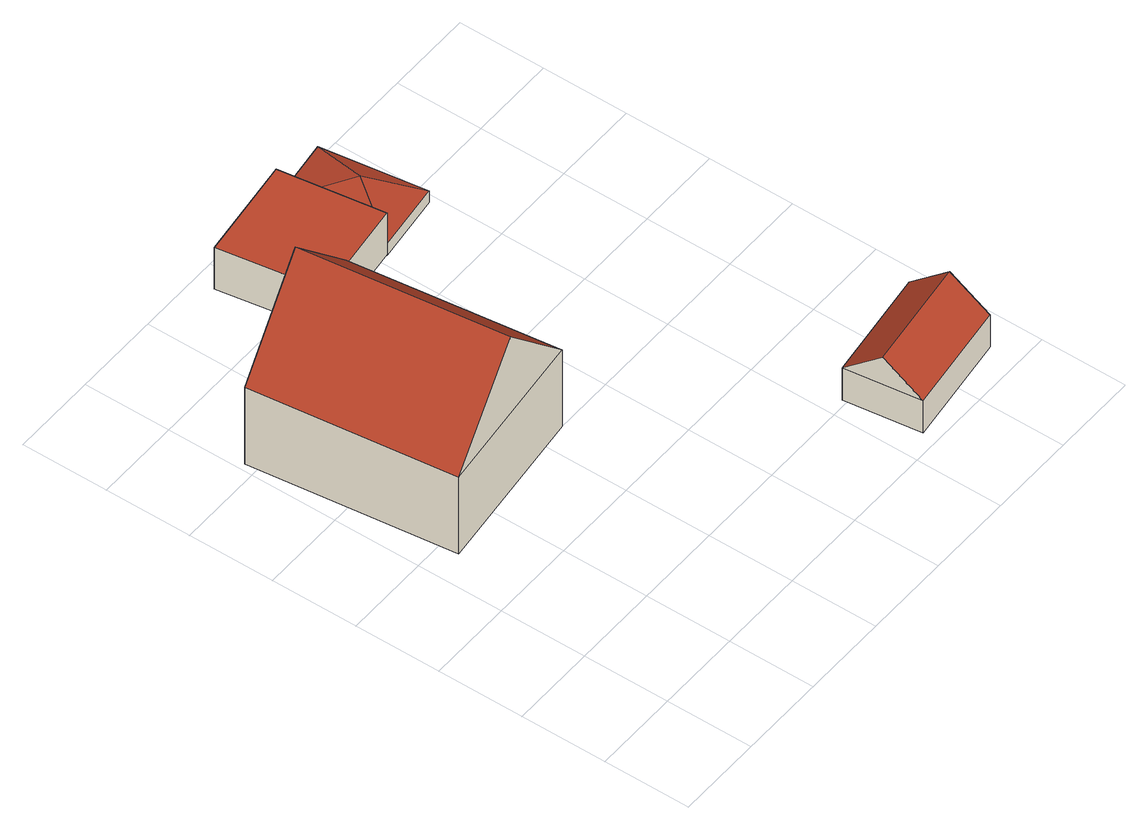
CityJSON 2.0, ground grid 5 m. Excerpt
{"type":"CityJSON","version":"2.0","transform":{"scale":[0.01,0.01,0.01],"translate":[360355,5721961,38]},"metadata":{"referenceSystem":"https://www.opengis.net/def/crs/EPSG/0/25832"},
"CityObjects":{
"building1":{"type":"Building","attributes":{"Geometrietyp2DReferenz":"3000","Gemeindeschluessel":"05562012","function":"31001_1010","roofType":"3100","measuredHeight":10.7},"address":[{"country":"Germany","locality":"Dorsten","thoroughfareNumber":"217","thoroughfareName":"Gelsenkirchener Straße"}],"geometry":[{"type":"Solid","lod":"2","boundaries":[[[[0,1,2,3]],[[4,5,1,0]],[[6,7,5,4]],[[3,2,7,6]],[[0,8,4]],[[6,9,3]],[[3,9,8,0]],[[4,8,9,6]],[[1,5,7,2]]]],"semantics":{"surfaces":[{"type":"WallSurface"},{"type":"RoofSurface"},{"type":"GroundSurface"}],"values":[[0,0,0,0,0,0,1,1,2]]}}]},
"building2":{"type":"Building","attributes":{"Geometrietyp2DReferenz":"3000","Gemeindeschluessel":"05562012","function":"31001_2463","roofType":"1000","measuredHeight":2.89},"address":[{"country":"Germany","locality":"Dorsten","thoroughfareNumber":"217","thoroughfareName":"Gelsenkirchener Straße"}],"geometry":[{"type":"Solid","lod":"2","boundaries":[[[[10,11,12,13]],[[14,15,11,10]],[[16,17,15,14]],[[13,12,17,16]],[[14,10,13,16]],[[11,15,17,12]]]],"semantics":{"surfaces":[{"type":"WallSurface"},{"type":"RoofSurface"},{"type":"GroundSurface"}],"values":[[0,0,0,0,1,2]]}}]},
"building3":{"type":"Building","attributes":{"Geometrietyp2DReferenz":"3000","Gemeindeschluessel":"05562012","function":"31001_2723","roofType":"3100","measuredHeight":4.12},"address":[{"country":"Germany","locality":"Dorsten","thoroughfareNumber":"219","thoroughfareName":"Gelsenkirchener Straße"}],"geometry":[{"type":"Solid","lod":"2","boundaries":[[[[18,19,20,21]],[[22,23,19,18]],[[24,25,23,22]],[[21,20,25,24]],[[18,26,22]],[[24,27,21]],[[21,27,26,18]],[[22,26,27,24]],[[19,23,25,20]]]],"semantics":{"surfaces":[{"type":"WallSurface"},{"type":"RoofSurface"},{"type":"GroundSurface"}],"values":[[0,0,0,0,0,0,1,1,2]]}}]},
"building4":{"type":"Building","attributes":{"Geometrietyp2DReferenz":"3000","Gemeindeschluessel":"05562012","function":"31001_2723","roofType":"3500","measuredHeight":1.48},"address":[{"country":"Germany","locality":"Dorsten","thoroughfareNumber":"217","thoroughfareName":"Gelsenkirchener Straße"}],"geometry":[{"type":"Solid","lod":"2","boundaries":[[[[28,29,30,31]],[[32,33,29,28]],[[34,35,33,32]],[[31,30,35,34]],[[31,36,28]],[[28,36,32]],[[32,36,34]],[[34,36,31]],[[29,33,35,30]]]],"semantics":{"surfaces":[{"type":"WallSurface"},{"type":"RoofSurface"},{"type":"GroundSurface"}],"values":[[0,0,0,0,1,1,1,1,2]]}}]}
},
"vertices":[
[1141,1489,652],[1141,1489,118],[993,2679,118],[993,2679,652],[167,1380,652],[167,1380,118],[25,2561,652],[25,2561,118],[654,1434,1188],[509,2620,1188],
[1542,2842,415],[1542,2842,126],[1454,3445,126],[1454,3445,415],[957,2769,415],[957,2769,126],[861,3370,415],[861,3370,126],
[2164,85,322],[2164,85,98],[2813,171,98],[2813,171,322],[2106,530,322],[2106,530,98],[2755,615,322],[2755,615,98],[2135,308,509],[2784,393,509],
[1944,2892,201],[1944,2892,119],[1857,3496,119],[1857,3496,201],[1542,2842,201],[1542,2842,119],[1454,3445,201],[1454,3445,119],[1773,3178,267]
]}
